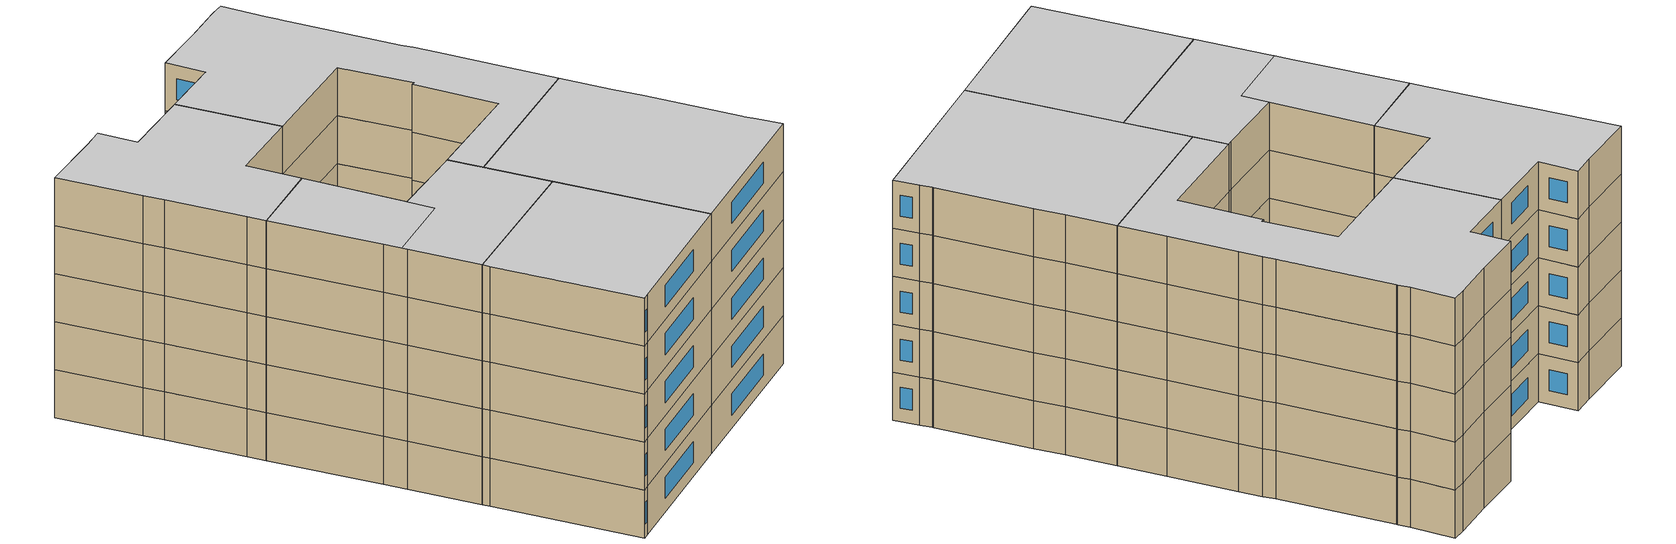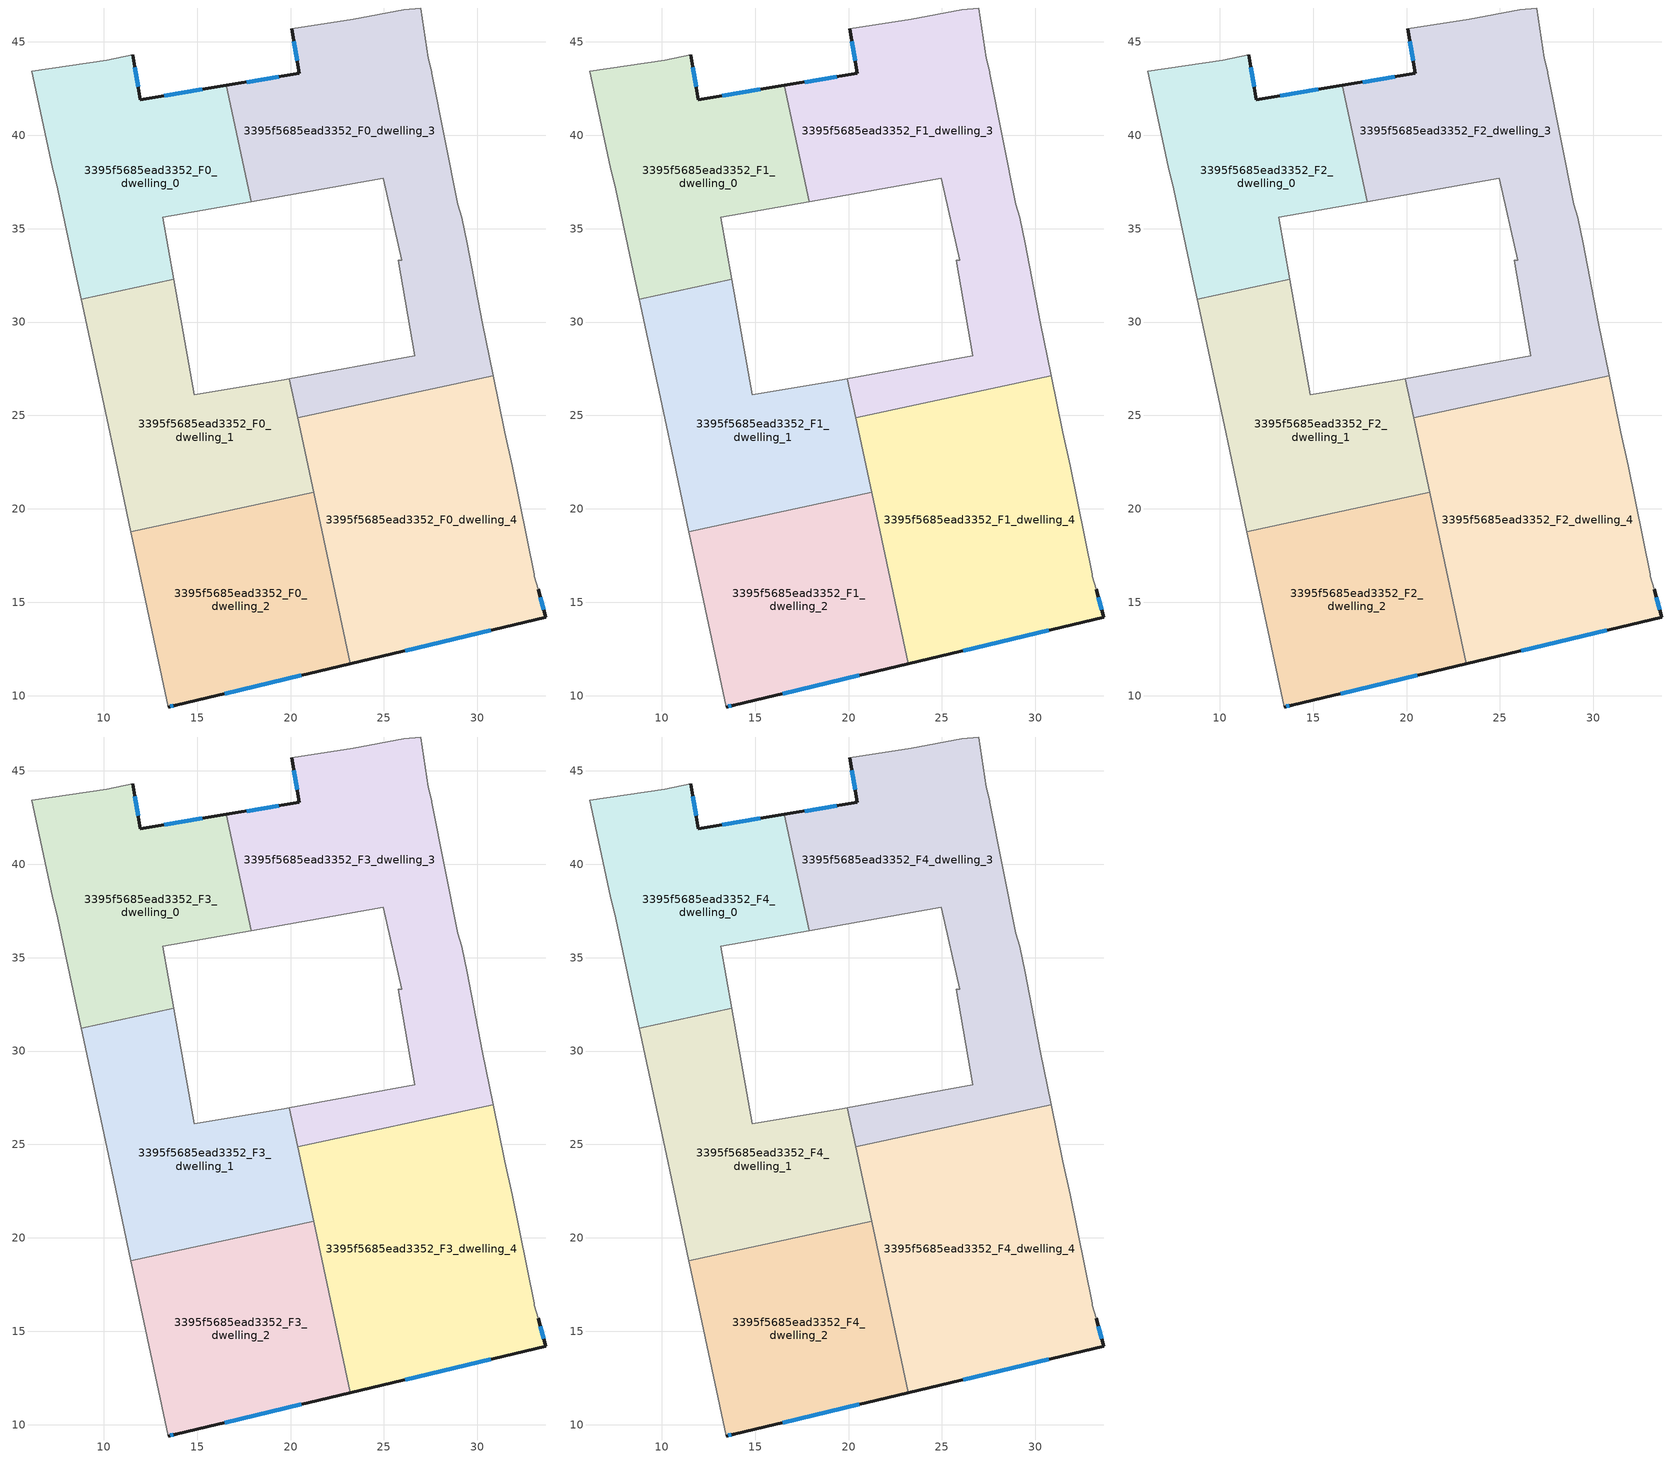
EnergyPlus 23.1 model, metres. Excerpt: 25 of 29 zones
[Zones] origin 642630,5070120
3395f5685ead3352_F0_dwelling_0
 floor ground (EU_floor_Construction): 16.56,42.67 17.89,36.45 13.15,35.61 13.74,32.3 8.78,31.23 8.55,32.31 7.55,37.11 7.25,38.32 6.15,43.42 10.15,44.02 11.55,44.32 11.95,41.92 z0
 wall outside (EU_wall_Construction): 16.56,42.67 11.95,41.92 11.55,44.32 z0:3
 wall adiabatic (EU_wall_Construction): 13.74,32.3 13.15,35.61 17.89,36.45 / 11.55,44.32 10.15,44.02 6.15,43.42 7.25,38.32 7.55,37.11 8.55,32.31 8.78,31.23 z0:3
 wall to 3395f5685ead3352_F0_dwelling_1 (EU_wall_Construction): 8.78,31.23 13.74,32.3 z0:3
 wall to 3395f5685ead3352_F0_dwelling_3 (EU_wall_Construction): 17.89,36.45 16.56,42.67 z0:3
 window (EU_Window_Construction): 11.84,42.59 11.66,43.65 / 15.27,42.46 13.24,42.13 z0.84:2.16
3395f5685ead3352_F0_dwelling_1
 floor ground (EU_floor_Construction): 19.93,26.96 21.23,20.88 11.44,18.78 10.55,23.1 10.25,24.5 8.78,31.23 13.74,32.3 14.85,26.1 19.65,26.9 z0
 wall to 3395f5685ead3352_F0_dwelling_2 (EU_wall_Construction): 11.44,18.78 21.23,20.88 z0:3
 wall adiabatic (EU_wall_Construction): 8.78,31.23 10.25,24.5 10.55,23.1 11.44,18.78 / 19.93,26.96 19.65,26.9 14.85,26.1 13.74,32.3 z0:3
 wall to 3395f5685ead3352_F0_dwelling_4 (EU_wall_Construction): 21.23,20.88 20.38,24.87 z0:3
 wall to 3395f5685ead3352_F0_dwelling_3 (EU_wall_Construction): 20.38,24.87 19.93,26.96 z0:3
3395f5685ead3352_F0_dwelling_2
 floor ground (EU_floor_Construction): 21.23,20.88 23.2,11.71 13.84,9.49 13.44,9.39 11.55,18.3 11.44,18.78 z0
 wall outside (EU_wall_Construction): 13.44,9.39 13.84,9.49 23.2,11.71 z0:3
 wall adiabatic (EU_wall_Construction): 11.44,18.78 11.55,18.3 13.44,9.39 z0:3
 wall to 3395f5685ead3352_F0_dwelling_4 (EU_wall_Construction): 23.2,11.71 21.23,20.88 z0:3
 window (EU_Window_Construction): 16.47,10.11 20.58,11.09 / 13.56,9.42 13.73,9.46 z0.84:2.16
3395f5685ead3352_F0_dwelling_3
 floor ground (EU_floor_Construction): 26.96,46.82 27.36,44.11 27.56,43.41 27.56,43.31 28.96,36.31 29.16,35.61 29.46,34.21 30.26,30 30.85,27.12 20.38,24.87 19.93,26.96 26.66,28.2 25.76,33.31 25.96,33.31 24.96,37.71 17.89,36.45 16.56,42.67 20.46,43.32 20.06,45.72 23.36,46.22 26.06,46.72 z0
 wall outside (EU_wall_Construction): 20.06,45.72 20.46,43.32 16.56,42.67 z0:3
 wall adiabatic (EU_wall_Construction): 30.85,27.12 30.26,30 29.46,34.21 29.16,35.61 28.96,36.31 27.56,43.31 27.56,43.41 27.36,44.11 26.96,46.82 26.06,46.72 23.36,46.22 20.06,45.72 / 17.89,36.45 24.96,37.71 25.96,33.31 25.76,33.31 26.66,28.2 19.93,26.96 z0:3
 wall to 3395f5685ead3352_F0_dwelling_4 (EU_wall_Construction): 20.38,24.87 30.85,27.12 z0:3
 window (EU_Window_Construction): 19.37,43.14 17.65,42.85 / 20.17,45.04 20.35,43.99 z0.84:2.16
3395f5685ead3352_F0_dwelling_4
 floor ground (EU_floor_Construction): 30.85,27.12 31.46,24.1 31.86,22.3 33.06,16.49 33.06,16.39 33.26,15.69 33.66,14.19 23.2,11.71 20.38,24.87 z0
 wall outside (EU_wall_Construction): 23.2,11.71 33.66,14.19 33.26,15.69 z0:3
 wall adiabatic (EU_wall_Construction): 33.26,15.69 33.06,16.39 33.06,16.49 31.86,22.3 31.46,24.1 30.85,27.12 z0:3
 window (EU_Window_Construction): 33.55,14.61 33.37,15.27 / 26.13,12.41 30.73,13.5 z0.84:2.16
3395f5685ead3352_F1_dwelling_0
 floor to 3395f5685ead3352_F0_dwelling_0 (EU_floor_Construction): 16.56,42.67 17.89,36.45 13.15,35.61 13.74,32.3 8.78,31.23 8.55,32.31 7.55,37.11 7.25,38.32 6.15,43.42 10.15,44.02 11.55,44.32 11.95,41.92 z3
 wall outside (EU_wall_Construction): 16.56,42.67 11.95,41.92 11.55,44.32 z3:6
 wall adiabatic (EU_wall_Construction): 13.74,32.3 13.15,35.61 17.89,36.45 / 11.55,44.32 10.15,44.02 6.15,43.42 7.25,38.32 7.55,37.11 8.55,32.31 8.78,31.23 z3:6
 wall to 3395f5685ead3352_F1_dwelling_1 (EU_wall_Construction): 8.78,31.23 13.74,32.3 z3:6
 wall to 3395f5685ead3352_F1_dwelling_3 (EU_wall_Construction): 17.89,36.45 16.56,42.67 z3:6
 window (EU_Window_Construction): 11.84,42.59 11.66,43.65 / 15.27,42.46 13.24,42.13 z3.84:5.16
3395f5685ead3352_F1_dwelling_1
 floor to 3395f5685ead3352_F0_dwelling_1 (EU_floor_Construction): 19.93,26.96 21.23,20.88 11.44,18.78 10.55,23.1 10.25,24.5 8.78,31.23 13.74,32.3 14.85,26.1 19.65,26.9 z3
 wall to 3395f5685ead3352_F1_dwelling_2 (EU_wall_Construction): 11.44,18.78 21.23,20.88 z3:6
 wall adiabatic (EU_wall_Construction): 8.78,31.23 10.25,24.5 10.55,23.1 11.44,18.78 / 19.93,26.96 19.65,26.9 14.85,26.1 13.74,32.3 z3:6
 wall to 3395f5685ead3352_F1_dwelling_4 (EU_wall_Construction): 21.23,20.88 20.38,24.87 z3:6
 wall to 3395f5685ead3352_F1_dwelling_3 (EU_wall_Construction): 20.38,24.87 19.93,26.96 z3:6
3395f5685ead3352_F1_dwelling_2
 floor to 3395f5685ead3352_F0_dwelling_2 (EU_floor_Construction): 21.23,20.88 23.2,11.71 13.84,9.49 13.44,9.39 11.55,18.3 11.44,18.78 z3
 wall outside (EU_wall_Construction): 13.44,9.39 13.84,9.49 23.2,11.71 z3:6
 wall adiabatic (EU_wall_Construction): 11.44,18.78 11.55,18.3 13.44,9.39 z3:6
 wall to 3395f5685ead3352_F1_dwelling_4 (EU_wall_Construction): 23.2,11.71 21.23,20.88 z3:6
 window (EU_Window_Construction): 16.47,10.11 20.58,11.09 / 13.56,9.42 13.73,9.46 z3.84:5.16
3395f5685ead3352_F1_dwelling_3
 floor to 3395f5685ead3352_F0_dwelling_3 (EU_floor_Construction): 26.96,46.82 27.36,44.11 27.56,43.41 27.56,43.31 28.96,36.31 29.16,35.61 29.46,34.21 30.26,30 30.85,27.12 20.38,24.87 19.93,26.96 26.66,28.2 25.76,33.31 25.96,33.31 24.96,37.71 17.89,36.45 16.56,42.67 20.46,43.32 20.06,45.72 23.36,46.22 26.06,46.72 z3
 wall outside (EU_wall_Construction): 20.06,45.72 20.46,43.32 16.56,42.67 z3:6
 wall adiabatic (EU_wall_Construction): 30.85,27.12 30.26,30 29.46,34.21 29.16,35.61 28.96,36.31 27.56,43.31 27.56,43.41 27.36,44.11 26.96,46.82 26.06,46.72 23.36,46.22 20.06,45.72 / 17.89,36.45 24.96,37.71 25.96,33.31 25.76,33.31 26.66,28.2 19.93,26.96 z3:6
 wall to 3395f5685ead3352_F1_dwelling_4 (EU_wall_Construction): 20.38,24.87 30.85,27.12 z3:6
 window (EU_Window_Construction): 19.37,43.14 17.65,42.85 / 20.17,45.04 20.35,43.99 z3.84:5.16
3395f5685ead3352_F1_dwelling_4
 floor to 3395f5685ead3352_F0_dwelling_4 (EU_floor_Construction): 30.85,27.12 31.46,24.1 31.86,22.3 33.06,16.49 33.06,16.39 33.26,15.69 33.66,14.19 23.2,11.71 20.38,24.87 z3
 wall outside (EU_wall_Construction): 23.2,11.71 33.66,14.19 33.26,15.69 z3:6
 wall adiabatic (EU_wall_Construction): 33.26,15.69 33.06,16.39 33.06,16.49 31.86,22.3 31.46,24.1 30.85,27.12 z3:6
 window (EU_Window_Construction): 33.55,14.61 33.37,15.27 / 26.13,12.41 30.73,13.5 z3.84:5.16
3395f5685ead3352_F2_dwelling_0
 floor to 3395f5685ead3352_F1_dwelling_0 (EU_floor_Construction): 16.56,42.67 17.89,36.45 13.15,35.61 13.74,32.3 8.78,31.23 8.55,32.31 7.55,37.11 7.25,38.32 6.15,43.42 10.15,44.02 11.55,44.32 11.95,41.92 z6
 wall outside (EU_wall_Construction): 16.56,42.67 11.95,41.92 11.55,44.32 z6:9
 wall adiabatic (EU_wall_Construction): 13.74,32.3 13.15,35.61 17.89,36.45 / 11.55,44.32 10.15,44.02 6.15,43.42 7.25,38.32 7.55,37.11 8.55,32.31 8.78,31.23 z6:9
 wall to 3395f5685ead3352_F2_dwelling_1 (EU_wall_Construction): 8.78,31.23 13.74,32.3 z6:9
 wall to 3395f5685ead3352_F2_dwelling_3 (EU_wall_Construction): 17.89,36.45 16.56,42.67 z6:9
 window (EU_Window_Construction): 11.84,42.59 11.66,43.65 / 15.27,42.46 13.24,42.13 z6.84:8.16
3395f5685ead3352_F2_dwelling_1
 floor to 3395f5685ead3352_F1_dwelling_1 (EU_floor_Construction): 19.93,26.96 21.23,20.88 11.44,18.78 10.55,23.1 10.25,24.5 8.78,31.23 13.74,32.3 14.85,26.1 19.65,26.9 z6
 wall to 3395f5685ead3352_F2_dwelling_2 (EU_wall_Construction): 11.44,18.78 21.23,20.88 z6:9
 wall adiabatic (EU_wall_Construction): 8.78,31.23 10.25,24.5 10.55,23.1 11.44,18.78 / 19.93,26.96 19.65,26.9 14.85,26.1 13.74,32.3 z6:9
 wall to 3395f5685ead3352_F2_dwelling_4 (EU_wall_Construction): 21.23,20.88 20.38,24.87 z6:9
 wall to 3395f5685ead3352_F2_dwelling_3 (EU_wall_Construction): 20.38,24.87 19.93,26.96 z6:9
3395f5685ead3352_F2_dwelling_2
 floor to 3395f5685ead3352_F1_dwelling_2 (EU_floor_Construction): 21.23,20.88 23.2,11.71 13.84,9.49 13.44,9.39 11.55,18.3 11.44,18.78 z6
 wall outside (EU_wall_Construction): 13.44,9.39 13.84,9.49 23.2,11.71 z6:9
 wall adiabatic (EU_wall_Construction): 11.44,18.78 11.55,18.3 13.44,9.39 z6:9
 wall to 3395f5685ead3352_F2_dwelling_4 (EU_wall_Construction): 23.2,11.71 21.23,20.88 z6:9
 window (EU_Window_Construction): 16.47,10.11 20.58,11.09 / 13.56,9.42 13.73,9.46 z6.84:8.16
3395f5685ead3352_F2_dwelling_3
 floor to 3395f5685ead3352_F1_dwelling_3 (EU_floor_Construction): 26.96,46.82 27.36,44.11 27.56,43.41 27.56,43.31 28.96,36.31 29.16,35.61 29.46,34.21 30.26,30 30.85,27.12 20.38,24.87 19.93,26.96 26.66,28.2 25.76,33.31 25.96,33.31 24.96,37.71 17.89,36.45 16.56,42.67 20.46,43.32 20.06,45.72 23.36,46.22 26.06,46.72 z6
 wall outside (EU_wall_Construction): 20.06,45.72 20.46,43.32 16.56,42.67 z6:9
 wall adiabatic (EU_wall_Construction): 30.85,27.12 30.26,30 29.46,34.21 29.16,35.61 28.96,36.31 27.56,43.31 27.56,43.41 27.36,44.11 26.96,46.82 26.06,46.72 23.36,46.22 20.06,45.72 / 17.89,36.45 24.96,37.71 25.96,33.31 25.76,33.31 26.66,28.2 19.93,26.96 z6:9
 wall to 3395f5685ead3352_F2_dwelling_4 (EU_wall_Construction): 20.38,24.87 30.85,27.12 z6:9
 window (EU_Window_Construction): 19.37,43.14 17.65,42.85 / 20.17,45.04 20.35,43.99 z6.84:8.16
3395f5685ead3352_F2_dwelling_4
 floor to 3395f5685ead3352_F1_dwelling_4 (EU_floor_Construction): 30.85,27.12 31.46,24.1 31.86,22.3 33.06,16.49 33.06,16.39 33.26,15.69 33.66,14.19 23.2,11.71 20.38,24.87 z6
 wall outside (EU_wall_Construction): 23.2,11.71 33.66,14.19 33.26,15.69 z6:9
 wall adiabatic (EU_wall_Construction): 33.26,15.69 33.06,16.39 33.06,16.49 31.86,22.3 31.46,24.1 30.85,27.12 z6:9
 window (EU_Window_Construction): 33.55,14.61 33.37,15.27 / 26.13,12.41 30.73,13.5 z6.84:8.16
3395f5685ead3352_F3_dwelling_0
 floor to 3395f5685ead3352_F2_dwelling_0 (EU_floor_Construction): 16.56,42.67 17.89,36.45 13.15,35.61 13.74,32.3 8.78,31.23 8.55,32.31 7.55,37.11 7.25,38.32 6.15,43.42 10.15,44.02 11.55,44.32 11.95,41.92 z9
 wall outside (EU_wall_Construction): 16.56,42.67 11.95,41.92 11.55,44.32 z9:12
 wall adiabatic (EU_wall_Construction): 13.74,32.3 13.15,35.61 17.89,36.45 / 11.55,44.32 10.15,44.02 6.15,43.42 7.25,38.32 7.55,37.11 8.55,32.31 8.78,31.23 z9:12
 wall to 3395f5685ead3352_F3_dwelling_1 (EU_wall_Construction): 8.78,31.23 13.74,32.3 z9:12
 wall to 3395f5685ead3352_F3_dwelling_3 (EU_wall_Construction): 17.89,36.45 16.56,42.67 z9:12
 window (EU_Window_Construction): 11.84,42.59 11.66,43.65 / 15.27,42.46 13.24,42.13 z9.84:11.16
3395f5685ead3352_F3_dwelling_1
 floor to 3395f5685ead3352_F2_dwelling_1 (EU_floor_Construction): 19.93,26.96 21.23,20.88 11.44,18.78 10.55,23.1 10.25,24.5 8.78,31.23 13.74,32.3 14.85,26.1 19.65,26.9 z9
 wall to 3395f5685ead3352_F3_dwelling_2 (EU_wall_Construction): 11.44,18.78 21.23,20.88 z9:12
 wall adiabatic (EU_wall_Construction): 8.78,31.23 10.25,24.5 10.55,23.1 11.44,18.78 / 19.93,26.96 19.65,26.9 14.85,26.1 13.74,32.3 z9:12
 wall to 3395f5685ead3352_F3_dwelling_4 (EU_wall_Construction): 21.23,20.88 20.38,24.87 z9:12
 wall to 3395f5685ead3352_F3_dwelling_3 (EU_wall_Construction): 20.38,24.87 19.93,26.96 z9:12
3395f5685ead3352_F3_dwelling_2
 floor to 3395f5685ead3352_F2_dwelling_2 (EU_floor_Construction): 21.23,20.88 23.2,11.71 13.84,9.49 13.44,9.39 11.55,18.3 11.44,18.78 z9
 wall outside (EU_wall_Construction): 13.44,9.39 13.84,9.49 23.2,11.71 z9:12
 wall adiabatic (EU_wall_Construction): 11.44,18.78 11.55,18.3 13.44,9.39 z9:12
 wall to 3395f5685ead3352_F3_dwelling_4 (EU_wall_Construction): 23.2,11.71 21.23,20.88 z9:12
 window (EU_Window_Construction): 16.47,10.11 20.58,11.09 / 13.56,9.42 13.73,9.46 z9.84:11.16
3395f5685ead3352_F3_dwelling_3
 floor to 3395f5685ead3352_F2_dwelling_3 (EU_floor_Construction): 26.96,46.82 27.36,44.11 27.56,43.41 27.56,43.31 28.96,36.31 29.16,35.61 29.46,34.21 30.26,30 30.85,27.12 20.38,24.87 19.93,26.96 26.66,28.2 25.76,33.31 25.96,33.31 24.96,37.71 17.89,36.45 16.56,42.67 20.46,43.32 20.06,45.72 23.36,46.22 26.06,46.72 z9
 wall outside (EU_wall_Construction): 20.06,45.72 20.46,43.32 16.56,42.67 z9:12
 wall adiabatic (EU_wall_Construction): 30.85,27.12 30.26,30 29.46,34.21 29.16,35.61 28.96,36.31 27.56,43.31 27.56,43.41 27.36,44.11 26.96,46.82 26.06,46.72 23.36,46.22 20.06,45.72 / 17.89,36.45 24.96,37.71 25.96,33.31 25.76,33.31 26.66,28.2 19.93,26.96 z9:12
 wall to 3395f5685ead3352_F3_dwelling_4 (EU_wall_Construction): 20.38,24.87 30.85,27.12 z9:12
 window (EU_Window_Construction): 19.37,43.14 17.65,42.85 / 20.17,45.04 20.35,43.99 z9.84:11.16
3395f5685ead3352_F3_dwelling_4
 floor to 3395f5685ead3352_F2_dwelling_4 (EU_floor_Construction): 30.85,27.12 31.46,24.1 31.86,22.3 33.06,16.49 33.06,16.39 33.26,15.69 33.66,14.19 23.2,11.71 20.38,24.87 z9
 wall outside (EU_wall_Construction): 23.2,11.71 33.66,14.19 33.26,15.69 z9:12
 wall adiabatic (EU_wall_Construction): 33.26,15.69 33.06,16.39 33.06,16.49 31.86,22.3 31.46,24.1 30.85,27.12 z9:12
 window (EU_Window_Construction): 33.55,14.61 33.37,15.27 / 26.13,12.41 30.73,13.5 z9.84:11.16
3395f5685ead3352_F4_dwelling_0
 floor to 3395f5685ead3352_F3_dwelling_0 (EU_floor_Construction): 16.56,42.67 17.89,36.45 13.15,35.61 13.74,32.3 8.78,31.23 8.55,32.31 7.55,37.11 7.25,38.32 6.15,43.42 10.15,44.02 11.55,44.32 11.95,41.92 z12
 wall outside (EU_wall_Construction): 16.56,42.67 11.95,41.92 11.55,44.32 z12:15
 wall adiabatic (EU_wall_Construction): 13.74,32.3 13.15,35.61 17.89,36.45 / 11.55,44.32 10.15,44.02 6.15,43.42 7.25,38.32 7.55,37.11 8.55,32.31 8.78,31.23 z12:15
 wall to 3395f5685ead3352_F4_dwelling_1 (EU_wall_Construction): 8.78,31.23 13.74,32.3 z12:15
 wall to 3395f5685ead3352_F4_dwelling_3 (EU_wall_Construction): 17.89,36.45 16.56,42.67 z12:15
 window (EU_Window_Construction): 11.84,42.59 11.66,43.65 / 15.27,42.46 13.24,42.13 z12.84:14.16
 ceiling to 3395f5685ead3352_F5_dwelling_0 (EU_floor_Construction): 13.74,32.3 13.15,35.61 17.89,36.45 16.56,42.67 11.95,41.92 11.55,44.32 10.15,44.02 6.15,43.42 7.25,38.32 7.55,37.11 8.55,32.31 8.78,31.23 z15
3395f5685ead3352_F4_dwelling_1
 floor to 3395f5685ead3352_F3_dwelling_1 (EU_floor_Construction): 19.93,26.96 21.23,20.88 11.44,18.78 10.55,23.1 10.25,24.5 8.78,31.23 13.74,32.3 14.85,26.1 19.65,26.9 z12
 wall to 3395f5685ead3352_F4_dwelling_2 (EU_wall_Construction): 11.44,18.78 21.23,20.88 z12:15
 wall adiabatic (EU_wall_Construction): 8.78,31.23 10.25,24.5 10.55,23.1 11.44,18.78 / 19.93,26.96 19.65,26.9 14.85,26.1 13.74,32.3 z12:15
 wall to 3395f5685ead3352_F4_dwelling_4 (EU_wall_Construction): 21.23,20.88 20.38,24.87 z12:15
 wall to 3395f5685ead3352_F4_dwelling_3 (EU_wall_Construction): 20.38,24.87 19.93,26.96 z12:15
 ceiling to 3395f5685ead3352_F5_dwelling_1 (EU_floor_Construction): 21.23,20.88 19.93,26.96 19.65,26.9 14.85,26.1 15.15,24.43 10.48,23.43 10.55,23.1 11.45,18.78 z15
 ceiling to 3395f5685ead3352_F5_dwelling_0 (EU_floor_Construction): 15.14,24.43 14.87,26.01 13.74,32.3 8.78,31.23 10.25,24.5 10.48,23.43 z15
3395f5685ead3352_F4_dwelling_2
 floor to 3395f5685ead3352_F3_dwelling_2 (EU_floor_Construction): 21.23,20.88 23.2,11.71 13.84,9.49 13.44,9.39 11.55,18.3 11.44,18.78 z12
 wall outside (EU_wall_Construction): 13.44,9.39 13.84,9.49 23.2,11.71 z12:15
 wall adiabatic (EU_wall_Construction): 11.44,18.78 11.55,18.3 13.44,9.39 z12:15
 wall to 3395f5685ead3352_F4_dwelling_4 (EU_wall_Construction): 23.2,11.71 21.23,20.88 z12:15
 window (EU_Window_Construction): 16.47,10.11 20.58,11.09 / 13.56,9.42 13.73,9.46 z12.84:14.16
 ceiling to 3395f5685ead3352_F5_dwelling_1 (EU_floor_Construction): 23.2,11.71 21.23,20.88 11.45,18.78 11.55,18.3 13.44,9.39 13.84,9.49 z15
3395f5685ead3352_F4_dwelling_3
 floor to 3395f5685ead3352_F3_dwelling_3 (EU_floor_Construction): 26.96,46.82 27.36,44.11 27.56,43.41 27.56,43.31 28.96,36.31 29.16,35.61 29.46,34.21 30.26,30 30.85,27.12 20.38,24.87 19.93,26.96 26.66,28.2 25.76,33.31 25.96,33.31 24.96,37.71 17.89,36.45 16.56,42.67 20.46,43.32 20.06,45.72 23.36,46.22 26.06,46.72 z12
 wall outside (EU_wall_Construction): 20.06,45.72 20.46,43.32 16.56,42.67 z12:15
 wall adiabatic (EU_wall_Construction): 30.85,27.12 30.26,30 29.46,34.21 29.16,35.61 28.96,36.31 27.56,43.31 27.56,43.41 27.36,44.11 26.96,46.82 26.06,46.72 23.36,46.22 20.06,45.72 / 17.89,36.45 24.96,37.71 25.96,33.31 25.76,33.31 26.66,28.2 19.93,26.96 z12:15
 wall to 3395f5685ead3352_F4_dwelling_4 (EU_wall_Construction): 20.38,24.87 30.85,27.12 z12:15
 window (EU_Window_Construction): 19.37,43.14 17.65,42.85 / 20.17,45.04 20.35,43.99 z12.84:14.16
 ceiling to 3395f5685ead3352_F5_dwelling_2 (EU_floor_Construction): 30.85,27.12 30.26,30 29.46,34.21 29.16,35.61 28.96,36.31 27.56,43.31 27.56,43.41 27.36,44.11 26.96,46.82 26.06,46.72 23.36,46.22 20.06,45.72 20.46,43.32 16.56,42.67 17.89,36.45 24.96,37.71 25.96,33.31 25.76,33.31 26.66,28.2 19.93,26.96 20.38,24.87 z15
3395f5685ead3352_F4_dwelling_4
 floor to 3395f5685ead3352_F3_dwelling_4 (EU_floor_Construction): 30.85,27.12 31.46,24.1 31.86,22.3 33.06,16.49 33.06,16.39 33.26,15.69 33.66,14.19 23.2,11.71 20.38,24.87 z12
 wall outside (EU_wall_Construction): 23.2,11.71 33.66,14.19 33.26,15.69 z12:15
 wall adiabatic (EU_wall_Construction): 33.26,15.69 33.06,16.39 33.06,16.49 31.86,22.3 31.46,24.1 30.85,27.12 z12:15
 window (EU_Window_Construction): 33.55,14.61 33.37,15.27 / 26.13,12.41 30.73,13.5 z12.84:14.16
 ceiling to 3395f5685ead3352_F5_dwelling_3 (EU_floor_Construction): 33.66,14.19 33.26,15.69 33.06,16.39 33.06,16.49 31.86,22.3 31.46,24.1 30.85,27.12 20.38,24.87 23.2,11.71 z15
[Building]
EU S2 Campaign: North Axis=0; Terrain=City; Solar Distribution=FullExterior
[Site:Location]
Lyon-Bron: Latitude=45.75; Longitude=5; Time Zone=1; Elevation=198
[SizingPeriod:WeatherFileDays]
AnnualSizingPeriod: Begin Month=1; Begin Day of Month=1; End Month=12; End Day of Month=31; Day of Week for Start Day=Monday; Use Weather File Daylight Saving Period=No; Use Weather File Rain and Snow Indicators=No
[MATERIAL]
EU_InternalMass_Material: Roughness=MediumRough; Thickness=0.1; Conductivity=1; Density=1800; Specific Heat=900; Thermal Absorptance=0.9; Solar Absorptance=0.7; Visible Absorptance=0.7
[MATERIAL:NOMASS] Roughness=MediumRough; Thermal Absorptance=0.9; Solar Absorptance=0.7; Visible Absorptance=0.7
Name | Thermal Resistance
EU_wall_NoMass | 0.776494
EU_floor_NoMass | 0.421597
[WINDOWMATERIAL:SIMPLEGLAZINGSYSTEM]
EU_Window_SimpleGlazing: UFactor=4.24961; Solar Heat Gain Coefficient=0.83; Visible Transmittance=0.83
[CONSTRUCTION]
EU_wall_Construction: EU_wall_NoMass
EU_floor_Construction: EU_floor_NoMass
EU_InternalMass_Construction: EU_InternalMass_Material
EU_Window_Construction: EU_Window_SimpleGlazing
[ZONE] Type=1; Multiplier=1; Ceiling Height=autocalculate; Floor Area=autocalculate; Part of Total Floor Area=Yes
Name | Volume
3395f5685ead3352_F0_dwelling_0; 3395f5685ead3352_F1_dwelling_0; 3395f5685ead3352_F2_dwelling_0; 3395f5685ead3352_F3_dwelling_0; 3395f5685ead3352_F4_dwelling_0 | 285.01
3395f5685ead3352_F0_dwelling_1; 3395f5685ead3352_F1_dwelling_1; 3395f5685ead3352_F2_dwelling_1; 3395f5685ead3352_F3_dwelling_1; 3395f5685ead3352_F4_dwelling_1 | 285.013
3395f5685ead3352_F0_dwelling_2; 3395f5685ead3352_F1_dwelling_2; 3395f5685ead3352_F2_dwelling_2; 3395f5685ead3352_F3_dwelling_2; 3395f5685ead3352_F4_dwelling_2 | 285.009
3395f5685ead3352_F0_dwelling_3; 3395f5685ead3352_F1_dwelling_3; 3395f5685ead3352_F2_dwelling_3; 3395f5685ead3352_F3_dwelling_3; 3395f5685ead3352_F4_dwelling_3 | 427.517
3395f5685ead3352_F0_dwelling_4; 3395f5685ead3352_F1_dwelling_4; 3395f5685ead3352_F2_dwelling_4; 3395f5685ead3352_F3_dwelling_4; 3395f5685ead3352_F4_dwelling_4 | 427.493
[INTERNALMASS] Construction=EU_InternalMass_Construction
Name | Zone or ZoneList | Surface Area
3395f5685ead3352_F0_dwelling_0_EU_InternalMass | 3395f5685ead3352_F0_dwelling_0 | 95.0031
3395f5685ead3352_F0_dwelling_1_EU_InternalMass | 3395f5685ead3352_F0_dwelling_1 | 95.0044
3395f5685ead3352_F0_dwelling_2_EU_InternalMass | 3395f5685ead3352_F0_dwelling_2 | 95.003
3395f5685ead3352_F0_dwelling_3_EU_InternalMass | 3395f5685ead3352_F0_dwelling_3 | 142.505
3395f5685ead3352_F0_dwelling_4_EU_InternalMass | 3395f5685ead3352_F0_dwelling_4 | 142.497
3395f5685ead3352_F1_dwelling_0_EU_InternalMass | 3395f5685ead3352_F1_dwelling_0 | 95.0031
3395f5685ead3352_F1_dwelling_1_EU_InternalMass | 3395f5685ead3352_F1_dwelling_1 | 95.0044
3395f5685ead3352_F1_dwelling_2_EU_InternalMass | 3395f5685ead3352_F1_dwelling_2 | 95.003
3395f5685ead3352_F1_dwelling_3_EU_InternalMass | 3395f5685ead3352_F1_dwelling_3 | 142.505
3395f5685ead3352_F1_dwelling_4_EU_InternalMass | 3395f5685ead3352_F1_dwelling_4 | 142.497
3395f5685ead3352_F2_dwelling_0_EU_InternalMass | 3395f5685ead3352_F2_dwelling_0 | 95.0031
3395f5685ead3352_F2_dwelling_1_EU_InternalMass | 3395f5685ead3352_F2_dwelling_1 | 95.0044
3395f5685ead3352_F2_dwelling_2_EU_InternalMass | 3395f5685ead3352_F2_dwelling_2 | 95.003
3395f5685ead3352_F2_dwelling_3_EU_InternalMass | 3395f5685ead3352_F2_dwelling_3 | 142.505
3395f5685ead3352_F2_dwelling_4_EU_InternalMass | 3395f5685ead3352_F2_dwelling_4 | 142.497
3395f5685ead3352_F3_dwelling_0_EU_InternalMass | 3395f5685ead3352_F3_dwelling_0 | 95.0031
3395f5685ead3352_F3_dwelling_1_EU_InternalMass | 3395f5685ead3352_F3_dwelling_1 | 95.0044
3395f5685ead3352_F3_dwelling_2_EU_InternalMass | 3395f5685ead3352_F3_dwelling_2 | 95.003
3395f5685ead3352_F3_dwelling_3_EU_InternalMass | 3395f5685ead3352_F3_dwelling_3 | 142.505
3395f5685ead3352_F3_dwelling_4_EU_InternalMass | 3395f5685ead3352_F3_dwelling_4 | 142.497
3395f5685ead3352_F4_dwelling_0_EU_InternalMass | 3395f5685ead3352_F4_dwelling_0 | 95.0031
3395f5685ead3352_F4_dwelling_1_EU_InternalMass | 3395f5685ead3352_F4_dwelling_1 | 95.0044
3395f5685ead3352_F4_dwelling_2_EU_InternalMass | 3395f5685ead3352_F4_dwelling_2 | 95.003
3395f5685ead3352_F4_dwelling_3_EU_InternalMass | 3395f5685ead3352_F4_dwelling_3 | 142.505
3395f5685ead3352_F4_dwelling_4_EU_InternalMass | 3395f5685ead3352_F4_dwelling_4 | 142.497
[OTHEREQUIPMENT] Fuel Type=Electricity; Design Level Calculation Method=Watts/Area; Power per Zone Floor Area=1; Fraction Latent=0; Fraction Radiant=0; Fraction Lost=0; Carbon Dioxide Generation Rate=0; EndUse Subcategory=EU_Step8_InternalGains
Name | Zone or ZoneList or Space or SpaceList | Schedule
EU_Step8_InternalGain_3395f5685ead3352_F0_dwelling_0_f000 | 3395f5685ead3352_F0_dwelling_0 | EU_Step8_GainSchedule_3395f5685ead3352_F0_dwelling_0_f000
EU_Step8_InternalGain_3395f5685ead3352_F0_dwelling_1_f000 | 3395f5685ead3352_F0_dwelling_1 | EU_Step8_GainSchedule_3395f5685ead3352_F0_dwelling_1_f000
EU_Step8_InternalGain_3395f5685ead3352_F0_dwelling_2_f000 | 3395f5685ead3352_F0_dwelling_2 | EU_Step8_GainSchedule_3395f5685ead3352_F0_dwelling_2_f000
EU_Step8_InternalGain_3395f5685ead3352_F0_dwelling_3_f000 | 3395f5685ead3352_F0_dwelling_3 | EU_Step8_GainSchedule_3395f5685ead3352_F0_dwelling_3_f000
EU_Step8_InternalGain_3395f5685ead3352_F0_dwelling_4_f000 | 3395f5685ead3352_F0_dwelling_4 | EU_Step8_GainSchedule_3395f5685ead3352_F0_dwelling_4_f000
EU_Step8_InternalGain_3395f5685ead3352_F1_dwelling_0_f000 | 3395f5685ead3352_F1_dwelling_0 | EU_Step8_GainSchedule_3395f5685ead3352_F1_dwelling_0_f000
EU_Step8_InternalGain_3395f5685ead3352_F1_dwelling_1_f000 | 3395f5685ead3352_F1_dwelling_1 | EU_Step8_GainSchedule_3395f5685ead3352_F1_dwelling_1_f000
EU_Step8_InternalGain_3395f5685ead3352_F1_dwelling_2_f000 | 3395f5685ead3352_F1_dwelling_2 | EU_Step8_GainSchedule_3395f5685ead3352_F1_dwelling_2_f000
EU_Step8_InternalGain_3395f5685ead3352_F1_dwelling_3_f000 | 3395f5685ead3352_F1_dwelling_3 | EU_Step8_GainSchedule_3395f5685ead3352_F1_dwelling_3_f000
EU_Step8_InternalGain_3395f5685ead3352_F1_dwelling_4_f000 | 3395f5685ead3352_F1_dwelling_4 | EU_Step8_GainSchedule_3395f5685ead3352_F1_dwelling_4_f000
EU_Step8_InternalGain_3395f5685ead3352_F2_dwelling_0_f000 | 3395f5685ead3352_F2_dwelling_0 | EU_Step8_GainSchedule_3395f5685ead3352_F2_dwelling_0_f000
EU_Step8_InternalGain_3395f5685ead3352_F2_dwelling_1_f000 | 3395f5685ead3352_F2_dwelling_1 | EU_Step8_GainSchedule_3395f5685ead3352_F2_dwelling_1_f000
EU_Step8_InternalGain_3395f5685ead3352_F2_dwelling_2_f000 | 3395f5685ead3352_F2_dwelling_2 | EU_Step8_GainSchedule_3395f5685ead3352_F2_dwelling_2_f000
EU_Step8_InternalGain_3395f5685ead3352_F2_dwelling_3_f000 | 3395f5685ead3352_F2_dwelling_3 | EU_Step8_GainSchedule_3395f5685ead3352_F2_dwelling_3_f000
EU_Step8_InternalGain_3395f5685ead3352_F2_dwelling_4_f000 | 3395f5685ead3352_F2_dwelling_4 | EU_Step8_GainSchedule_3395f5685ead3352_F2_dwelling_4_f000
EU_Step8_InternalGain_3395f5685ead3352_F3_dwelling_0_f000 | 3395f5685ead3352_F3_dwelling_0 | EU_Step8_GainSchedule_3395f5685ead3352_F3_dwelling_0_f000
EU_Step8_InternalGain_3395f5685ead3352_F3_dwelling_1_f000 | 3395f5685ead3352_F3_dwelling_1 | EU_Step8_GainSchedule_3395f5685ead3352_F3_dwelling_1_f000
EU_Step8_InternalGain_3395f5685ead3352_F3_dwelling_2_f000 | 3395f5685ead3352_F3_dwelling_2 | EU_Step8_GainSchedule_3395f5685ead3352_F3_dwelling_2_f000
EU_Step8_InternalGain_3395f5685ead3352_F3_dwelling_3_f000 | 3395f5685ead3352_F3_dwelling_3 | EU_Step8_GainSchedule_3395f5685ead3352_F3_dwelling_3_f000
EU_Step8_InternalGain_3395f5685ead3352_F3_dwelling_4_f000 | 3395f5685ead3352_F3_dwelling_4 | EU_Step8_GainSchedule_3395f5685ead3352_F3_dwelling_4_f000
EU_Step8_InternalGain_3395f5685ead3352_F4_dwelling_0_f000 | 3395f5685ead3352_F4_dwelling_0 | EU_Step8_GainSchedule_3395f5685ead3352_F4_dwelling_0_f000
EU_Step8_InternalGain_3395f5685ead3352_F4_dwelling_1_f000 | 3395f5685ead3352_F4_dwelling_1 | EU_Step8_GainSchedule_3395f5685ead3352_F4_dwelling_1_f000
EU_Step8_InternalGain_3395f5685ead3352_F4_dwelling_2_f000 | 3395f5685ead3352_F4_dwelling_2 | EU_Step8_GainSchedule_3395f5685ead3352_F4_dwelling_2_f000
EU_Step8_InternalGain_3395f5685ead3352_F4_dwelling_3_f000 | 3395f5685ead3352_F4_dwelling_3 | EU_Step8_GainSchedule_3395f5685ead3352_F4_dwelling_3_f000
EU_Step8_InternalGain_3395f5685ead3352_F4_dwelling_4_f000 | 3395f5685ead3352_F4_dwelling_4 | EU_Step8_GainSchedule_3395f5685ead3352_F4_dwelling_4_f000
[ZONEVENTILATION:DESIGNFLOWRATE] Schedule=EU_AlwaysOn; Design Flow Rate Calculation Method=AirChanges/Hour; Air Changes per Hour=0.693814; Ventilation Type=Natural; Fan Pressure Rise=0; Fan Total Efficiency=1; Constant Term Coefficient=1; Temperature Term Coefficient=0; Velocity Term Coefficient=0; Velocity Squared Term Coefficient=0; Minimum Indoor Temperature=-100; Maximum Indoor Temperature=100; Delta Temperature=-100; Minimum Outdoor Temperature=-100; Maximum Outdoor Temperature=100; Maximum Wind Speed=40
Name | Zone or ZoneList or Space or SpaceList
EU_ConstantAir_3395f5685ead3352_F0_dwelling_0 | 3395f5685ead3352_F0_dwelling_0
EU_ConstantAir_3395f5685ead3352_F0_dwelling_1 | 3395f5685ead3352_F0_dwelling_1
EU_ConstantAir_3395f5685ead3352_F0_dwelling_2 | 3395f5685ead3352_F0_dwelling_2
EU_ConstantAir_3395f5685ead3352_F0_dwelling_3 | 3395f5685ead3352_F0_dwelling_3
EU_ConstantAir_3395f5685ead3352_F0_dwelling_4 | 3395f5685ead3352_F0_dwelling_4
EU_ConstantAir_3395f5685ead3352_F1_dwelling_0 | 3395f5685ead3352_F1_dwelling_0
EU_ConstantAir_3395f5685ead3352_F1_dwelling_1 | 3395f5685ead3352_F1_dwelling_1
EU_ConstantAir_3395f5685ead3352_F1_dwelling_2 | 3395f5685ead3352_F1_dwelling_2
EU_ConstantAir_3395f5685ead3352_F1_dwelling_3 | 3395f5685ead3352_F1_dwelling_3
EU_ConstantAir_3395f5685ead3352_F1_dwelling_4 | 3395f5685ead3352_F1_dwelling_4
EU_ConstantAir_3395f5685ead3352_F2_dwelling_0 | 3395f5685ead3352_F2_dwelling_0
EU_ConstantAir_3395f5685ead3352_F2_dwelling_1 | 3395f5685ead3352_F2_dwelling_1
EU_ConstantAir_3395f5685ead3352_F2_dwelling_2 | 3395f5685ead3352_F2_dwelling_2
EU_ConstantAir_3395f5685ead3352_F2_dwelling_3 | 3395f5685ead3352_F2_dwelling_3
EU_ConstantAir_3395f5685ead3352_F2_dwelling_4 | 3395f5685ead3352_F2_dwelling_4
EU_ConstantAir_3395f5685ead3352_F3_dwelling_0 | 3395f5685ead3352_F3_dwelling_0
EU_ConstantAir_3395f5685ead3352_F3_dwelling_1 | 3395f5685ead3352_F3_dwelling_1
EU_ConstantAir_3395f5685ead3352_F3_dwelling_2 | 3395f5685ead3352_F3_dwelling_2
EU_ConstantAir_3395f5685ead3352_F3_dwelling_3 | 3395f5685ead3352_F3_dwelling_3
EU_ConstantAir_3395f5685ead3352_F3_dwelling_4 | 3395f5685ead3352_F3_dwelling_4
EU_ConstantAir_3395f5685ead3352_F4_dwelling_0 | 3395f5685ead3352_F4_dwelling_0
EU_ConstantAir_3395f5685ead3352_F4_dwelling_1 | 3395f5685ead3352_F4_dwelling_1
EU_ConstantAir_3395f5685ead3352_F4_dwelling_2 | 3395f5685ead3352_F4_dwelling_2
EU_ConstantAir_3395f5685ead3352_F4_dwelling_3 | 3395f5685ead3352_F4_dwelling_3
EU_ConstantAir_3395f5685ead3352_F4_dwelling_4 | 3395f5685ead3352_F4_dwelling_4
[HVACTEMPLATE:THERMOSTAT] Constant Heating Setpoint=20; Constant Cooling Setpoint=50
EU_HeatOnly_3395f5685ead3352_F0_dwelling_0; EU_HeatOnly_3395f5685ead3352_F0_dwelling_1; EU_HeatOnly_3395f5685ead3352_F0_dwelling_2; EU_HeatOnly_3395f5685ead3352_F0_dwelling_3; EU_HeatOnly_3395f5685ead3352_F0_dwelling_4; EU_HeatOnly_3395f5685ead3352_F1_dwelling_0; EU_HeatOnly_3395f5685ead3352_F1_dwelling_1; EU_HeatOnly_3395f5685ead3352_F1_dwelling_2; EU_HeatOnly_3395f5685ead3352_F1_dwelling_3; EU_HeatOnly_3395f5685ead3352_F1_dwelling_4; EU_HeatOnly_3395f5685ead3352_F2_dwelling_0; EU_HeatOnly_3395f5685ead3352_F2_dwelling_1; EU_HeatOnly_3395f5685ead3352_F2_dwelling_2; EU_HeatOnly_3395f5685ead3352_F2_dwelling_3; EU_HeatOnly_3395f5685ead3352_F2_dwelling_4; EU_HeatOnly_3395f5685ead3352_F3_dwelling_0; EU_HeatOnly_3395f5685ead3352_F3_dwelling_1; EU_HeatOnly_3395f5685ead3352_F3_dwelling_2; EU_HeatOnly_3395f5685ead3352_F3_dwelling_3; EU_HeatOnly_3395f5685ead3352_F3_dwelling_4; EU_HeatOnly_3395f5685ead3352_F4_dwelling_0; EU_HeatOnly_3395f5685ead3352_F4_dwelling_1; EU_HeatOnly_3395f5685ead3352_F4_dwelling_2; EU_HeatOnly_3395f5685ead3352_F4_dwelling_3; EU_HeatOnly_3395f5685ead3352_F4_dwelling_4; EU_HeatOnly_3395f5685ead3352_F5_dwelling_0; EU_HeatOnly_3395f5685ead3352_F5_dwelling_1; EU_HeatOnly_3395f5685ead3352_F5_dwelling_2; EU_HeatOnly_3395f5685ead3352_F5_dwelling_3
[HVACTEMPLATE:ZONE:IDEALLOADSAIRSYSTEM] System Availability Schedule=EU_AlwaysOn; Maximum Heating Supply Air Temperature=50; Minimum Cooling Supply Air Temperature=13; Maximum Heating Supply Air Humidity Ratio=0.0156; Minimum Cooling Supply Air Humidity Ratio=0.0077; Heating Limit=NoLimit; Cooling Limit=NoLimit; Heating Availability Schedule=EU_AlwaysOn; Cooling Availability Schedule=EU_CoolingOff; Dehumidification Control Type=ConstantSensibleHeatRatio; Cooling Sensible Heat Ratio=0.7; Dehumidification Setpoint=60; Humidification Control Type=None; Humidification Setpoint=30; Outdoor Air Method=None; Outdoor Air Flow Rate per Person=0.00944; Outdoor Air Flow Rate per Zone Floor Area=0; Outdoor Air Flow Rate per Zone=0; Demand Controlled Ventilation Type=None; Outdoor Air Economizer Type=NoEconomizer; Heat Recovery Type=None; Sensible Heat Recovery Effectiveness=0.7; Latent Heat Recovery Effectiveness=0.65
Name | Template Thermostat
3395f5685ead3352_F0_dwelling_0 | EU_HeatOnly_3395f5685ead3352_F0_dwelling_0
3395f5685ead3352_F0_dwelling_1 | EU_HeatOnly_3395f5685ead3352_F0_dwelling_1
3395f5685ead3352_F0_dwelling_2 | EU_HeatOnly_3395f5685ead3352_F0_dwelling_2
3395f5685ead3352_F0_dwelling_3 | EU_HeatOnly_3395f5685ead3352_F0_dwelling_3
3395f5685ead3352_F0_dwelling_4 | EU_HeatOnly_3395f5685ead3352_F0_dwelling_4
3395f5685ead3352_F1_dwelling_0 | EU_HeatOnly_3395f5685ead3352_F1_dwelling_0
3395f5685ead3352_F1_dwelling_1 | EU_HeatOnly_3395f5685ead3352_F1_dwelling_1
3395f5685ead3352_F1_dwelling_2 | EU_HeatOnly_3395f5685ead3352_F1_dwelling_2
3395f5685ead3352_F1_dwelling_3 | EU_HeatOnly_3395f5685ead3352_F1_dwelling_3
3395f5685ead3352_F1_dwelling_4 | EU_HeatOnly_3395f5685ead3352_F1_dwelling_4
3395f5685ead3352_F2_dwelling_0 | EU_HeatOnly_3395f5685ead3352_F2_dwelling_0
3395f5685ead3352_F2_dwelling_1 | EU_HeatOnly_3395f5685ead3352_F2_dwelling_1
3395f5685ead3352_F2_dwelling_2 | EU_HeatOnly_3395f5685ead3352_F2_dwelling_2
3395f5685ead3352_F2_dwelling_3 | EU_HeatOnly_3395f5685ead3352_F2_dwelling_3
3395f5685ead3352_F2_dwelling_4 | EU_HeatOnly_3395f5685ead3352_F2_dwelling_4
3395f5685ead3352_F3_dwelling_0 | EU_HeatOnly_3395f5685ead3352_F3_dwelling_0
3395f5685ead3352_F3_dwelling_1 | EU_HeatOnly_3395f5685ead3352_F3_dwelling_1
3395f5685ead3352_F3_dwelling_2 | EU_HeatOnly_3395f5685ead3352_F3_dwelling_2
3395f5685ead3352_F3_dwelling_3 | EU_HeatOnly_3395f5685ead3352_F3_dwelling_3
3395f5685ead3352_F3_dwelling_4 | EU_HeatOnly_3395f5685ead3352_F3_dwelling_4
3395f5685ead3352_F4_dwelling_0 | EU_HeatOnly_3395f5685ead3352_F4_dwelling_0
3395f5685ead3352_F4_dwelling_1 | EU_HeatOnly_3395f5685ead3352_F4_dwelling_1
3395f5685ead3352_F4_dwelling_2 | EU_HeatOnly_3395f5685ead3352_F4_dwelling_2
3395f5685ead3352_F4_dwelling_3 | EU_HeatOnly_3395f5685ead3352_F4_dwelling_3
3395f5685ead3352_F4_dwelling_4 | EU_HeatOnly_3395f5685ead3352_F4_dwelling_4
[SIZING:ZONE] Zone Cooling Design Supply Air Temperature Input Method=SupplyAirTemperature; Zone Cooling Design Supply Air Temperature=13; Zone Heating Design Supply Air Temperature Input Method=SupplyAirTemperature; Zone Heating Design Supply Air Temperature=50; Zone Cooling Design Supply Air Humidity Ratio=0.008; Zone Heating Design Supply Air Humidity Ratio=0.008; Cooling Design Air Flow Method=DesignDay; Cooling Design Air Flow Rate=0; Cooling Minimum Air Flow per Zone Floor Area=0.000762; Cooling Minimum Air Flow=0; Cooling Minimum Air Flow Fraction=0.2; Heating Design Air Flow Method=DesignDay; Heating Design Air Flow Rate=0; Heating Maximum Air Flow per Zone Floor Area=0.002032; Heating Maximum Air Flow=0.141576; Heating Maximum Air Flow Fraction=0.3; Account for Dedicated Outdoor Air System=No; Dedicated Outdoor Air System Control Strategy=NeutralSupplyAir; Dedicated Outdoor Air Low Setpoint Temperature for Design=autosize; Dedicated Outdoor Air High Setpoint Temperature for Design=autosize; Zone Load Sizing Method=Sensible Load Only No Latent Load; Zone Latent Cooling Design Supply Air Humidity Ratio Input Method=HumidityRatioDifference; Zone Cooling Design Supply Air Humidity Ratio Difference=0.005; Zone Latent Heating Design Supply Air Humidity Ratio Input Method=HumidityRatioDifference; Zone Humidification Design Supply Air Humidity Ratio Difference=0.005
3395f5685ead3352_F0_dwelling_0; 3395f5685ead3352_F0_dwelling_1; 3395f5685ead3352_F0_dwelling_2; 3395f5685ead3352_F0_dwelling_3; 3395f5685ead3352_F0_dwelling_4; 3395f5685ead3352_F1_dwelling_0; 3395f5685ead3352_F1_dwelling_1; 3395f5685ead3352_F1_dwelling_2; 3395f5685ead3352_F1_dwelling_3; 3395f5685ead3352_F1_dwelling_4; 3395f5685ead3352_F2_dwelling_0; 3395f5685ead3352_F2_dwelling_1; 3395f5685ead3352_F2_dwelling_2; 3395f5685ead3352_F2_dwelling_3; 3395f5685ead3352_F2_dwelling_4; 3395f5685ead3352_F3_dwelling_0; 3395f5685ead3352_F3_dwelling_1; 3395f5685ead3352_F3_dwelling_2; 3395f5685ead3352_F3_dwelling_3; 3395f5685ead3352_F3_dwelling_4; 3395f5685ead3352_F4_dwelling_0; 3395f5685ead3352_F4_dwelling_1; 3395f5685ead3352_F4_dwelling_2; 3395f5685ead3352_F4_dwelling_3; 3395f5685ead3352_F4_dwelling_4
[SCHEDULE:CONSTANT]
Name | Hourly Value
EU_AlwaysOn | 1
EU_CoolingOff | 0
[SCHEDULE:FILE] Column Number=1; Rows to Skip at Top=0; Number of Hours of Data=8760; Column Separator=Comma; Interpolate to Timestep=No; Minutes per Item=60; Adjust Schedule for Daylight Savings=Yes
Name | File
EU_Step8_GainSchedule_3395f5685ead3352_F0_dwelling_0_f000 | ../../schedules/3395f5685ead3352/3395f5685ead3352_F0_dwelling_0_f000_gain.csv
EU_Step8_GainSchedule_3395f5685ead3352_F0_dwelling_1_f000 | ../../schedules/3395f5685ead3352/3395f5685ead3352_F0_dwelling_1_f000_gain.csv
EU_Step8_GainSchedule_3395f5685ead3352_F0_dwelling_2_f000 | ../../schedules/3395f5685ead3352/3395f5685ead3352_F0_dwelling_2_f000_gain.csv
EU_Step8_GainSchedule_3395f5685ead3352_F0_dwelling_3_f000 | ../../schedules/3395f5685ead3352/3395f5685ead3352_F0_dwelling_3_f000_gain.csv
EU_Step8_GainSchedule_3395f5685ead3352_F0_dwelling_4_f000 | ../../schedules/3395f5685ead3352/3395f5685ead3352_F0_dwelling_4_f000_gain.csv
EU_Step8_GainSchedule_3395f5685ead3352_F1_dwelling_0_f000 | ../../schedules/3395f5685ead3352/3395f5685ead3352_F1_dwelling_0_f000_gain.csv
EU_Step8_GainSchedule_3395f5685ead3352_F1_dwelling_1_f000 | ../../schedules/3395f5685ead3352/3395f5685ead3352_F1_dwelling_1_f000_gain.csv
EU_Step8_GainSchedule_3395f5685ead3352_F1_dwelling_2_f000 | ../../schedules/3395f5685ead3352/3395f5685ead3352_F1_dwelling_2_f000_gain.csv
EU_Step8_GainSchedule_3395f5685ead3352_F1_dwelling_3_f000 | ../../schedules/3395f5685ead3352/3395f5685ead3352_F1_dwelling_3_f000_gain.csv
EU_Step8_GainSchedule_3395f5685ead3352_F1_dwelling_4_f000 | ../../schedules/3395f5685ead3352/3395f5685ead3352_F1_dwelling_4_f000_gain.csv
EU_Step8_GainSchedule_3395f5685ead3352_F2_dwelling_0_f000 | ../../schedules/3395f5685ead3352/3395f5685ead3352_F2_dwelling_0_f000_gain.csv
EU_Step8_GainSchedule_3395f5685ead3352_F2_dwelling_1_f000 | ../../schedules/3395f5685ead3352/3395f5685ead3352_F2_dwelling_1_f000_gain.csv
EU_Step8_GainSchedule_3395f5685ead3352_F2_dwelling_2_f000 | ../../schedules/3395f5685ead3352/3395f5685ead3352_F2_dwelling_2_f000_gain.csv
EU_Step8_GainSchedule_3395f5685ead3352_F2_dwelling_3_f000 | ../../schedules/3395f5685ead3352/3395f5685ead3352_F2_dwelling_3_f000_gain.csv
EU_Step8_GainSchedule_3395f5685ead3352_F2_dwelling_4_f000 | ../../schedules/3395f5685ead3352/3395f5685ead3352_F2_dwelling_4_f000_gain.csv
EU_Step8_GainSchedule_3395f5685ead3352_F3_dwelling_0_f000 | ../../schedules/3395f5685ead3352/3395f5685ead3352_F3_dwelling_0_f000_gain.csv
EU_Step8_GainSchedule_3395f5685ead3352_F3_dwelling_1_f000 | ../../schedules/3395f5685ead3352/3395f5685ead3352_F3_dwelling_1_f000_gain.csv
EU_Step8_GainSchedule_3395f5685ead3352_F3_dwelling_2_f000 | ../../schedules/3395f5685ead3352/3395f5685ead3352_F3_dwelling_2_f000_gain.csv
EU_Step8_GainSchedule_3395f5685ead3352_F3_dwelling_3_f000 | ../../schedules/3395f5685ead3352/3395f5685ead3352_F3_dwelling_3_f000_gain.csv
EU_Step8_GainSchedule_3395f5685ead3352_F3_dwelling_4_f000 | ../../schedules/3395f5685ead3352/3395f5685ead3352_F3_dwelling_4_f000_gain.csv
EU_Step8_GainSchedule_3395f5685ead3352_F4_dwelling_0_f000 | ../../schedules/3395f5685ead3352/3395f5685ead3352_F4_dwelling_0_f000_gain.csv
EU_Step8_GainSchedule_3395f5685ead3352_F4_dwelling_1_f000 | ../../schedules/3395f5685ead3352/3395f5685ead3352_F4_dwelling_1_f000_gain.csv
EU_Step8_GainSchedule_3395f5685ead3352_F4_dwelling_2_f000 | ../../schedules/3395f5685ead3352/3395f5685ead3352_F4_dwelling_2_f000_gain.csv
EU_Step8_GainSchedule_3395f5685ead3352_F4_dwelling_3_f000 | ../../schedules/3395f5685ead3352/3395f5685ead3352_F4_dwelling_3_f000_gain.csv
EU_Step8_GainSchedule_3395f5685ead3352_F4_dwelling_4_f000 | ../../schedules/3395f5685ead3352/3395f5685ead3352_F4_dwelling_4_f000_gain.csv
